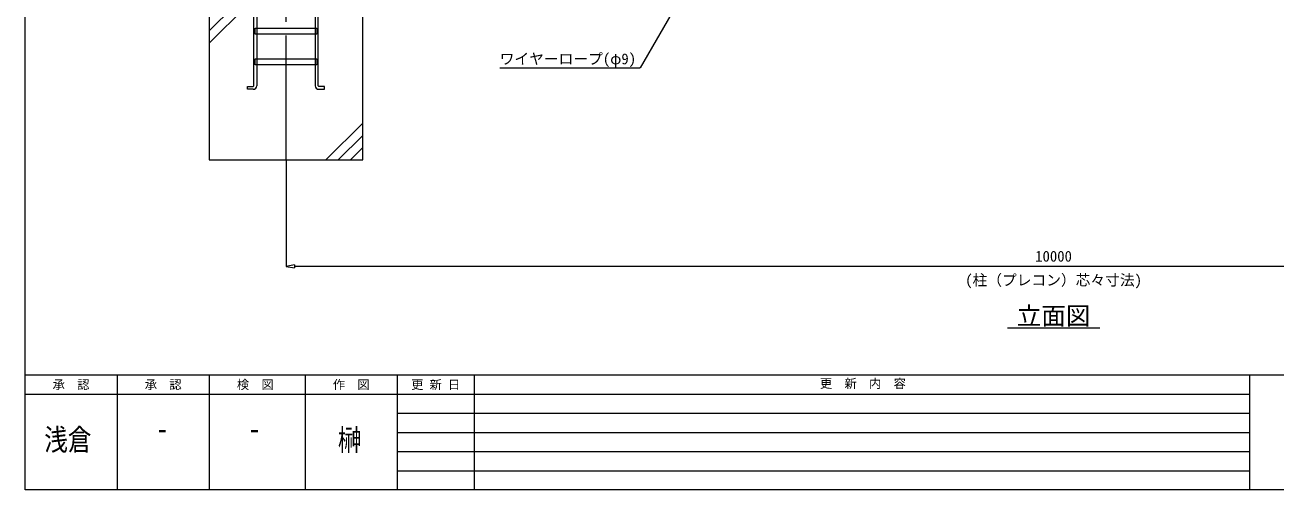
# Model space of a CAD drawing. Units: millimetres, scale not verified. Extents: x -10075 to 10075, y -16938 to 16938.
# Drawn here: x -10075 to -1927, y -16938 to -13909 of the extents above; entities that cross this region are included whole.
import ezdxf
from ezdxf.enums import TextEntityAlignment as Align

# ---------------------------------------------------------------- set-up
doc = ezdxf.new("R2010")
doc.units = ezdxf.units.MM
doc.header["$LTSCALE"] = 90
doc.linetypes.add('CHAIN2', pattern=[12, 9, -1, 1, -1])
doc.linetypes.add('DASHED1', pattern=[1.8, 1.2, -0.6])
for name, color, linetype, lineweight in [('0-A_基礎工事用PCA大', 134, 'Continuous', 18), ('0-B_図面枠', 134, 'Continuous', 18), ('0-C_寸法', 134, 'Continuous', 18), ('1-6_通芯', 134, 'CHAIN2', 18), ('1-B_文字', 134, 'Continuous', 18)]:
    doc.layers.add(name, color=color, linetype=linetype, lineweight=lineweight)
doc.styles.add('ＭＳ ゴシック', font='')
doc.styles.get('ＭＳ ゴシック').set_extended_font_data('MS Gothic')

msp = doc.modelspace()

# ---------------------------------------------------------------- linework, layer by layer
at = {"layer": '0-A_基礎工事用PCA大'}
for p, q in [((-8875.16, -14027.5), (-8635.16, -13787.5)), ((-8875.16, -13947.5), (-8715.16, -13787.5)), ((-8565.63, -13967.5), (-8565.63, -14129.5)), ((-8184.69, -13967.5), (-8184.69, -14129.5)), ((-8565.63, -14167.5), (-8565.63, -14304.5)), ((-8184.69, -14167.5), (-8184.69, -14304.5)), ((-7875.16, -14547.5), (-8115.16, -14787.5)), ((-7875.16, -14627.5), (-8035.16, -14787.5)), ((-7875.16, -14707.5), (-7955.16, -14787.5))]:
    msp.add_line(p, q, dxfattribs=at)
at = {"layer": '0-A_基礎工事用PCA大', "linetype": 'DASHED1'}
for p, q in [((-8565.63, -13929.5), (-8565.63, -13967.5)), ((-8184.69, -13929.5), (-8184.69, -13967.5)), ((-8565.63, -14129.5), (-8565.63, -14167.5)), ((-8184.69, -14129.5), (-8184.69, -14167.5))]:
    msp.add_line(p, q, dxfattribs=at)
at = {"layer": '0-A_基礎工事用PCA大'}
for points in [[(-8584.69, -14304.45), (-8584.69, -13727.5), (-8565.63, -13727.5), (-8565.63, -13929.5)], [(-8165.64, -14304.45), (-8165.64, -13727.5), (-8184.69, -13727.5), (-8184.69, -13929.5)], [(-8588.64, -14327.5), (-8625.64, -14327.5), (-8625.64, -14308.45), (-8588.68, -14308.45)], [(-8161.69, -14327.5), (-8124.69, -14327.5), (-8124.69, -14308.45), (-8161.63, -14308.45)]]:
    msp.add_lwpolyline(points, dxfattribs=at)
for points in [[(-8875.16, -14787.5), (-7875.16, -14787.5), (-7875.16, -13787.5), (-8875.16, -13787.5)], [(-8575.16, -13929.5), (-8175.16, -13929.5), (-8175.16, -13967.5), (-8575.16, -13967.5)], [(-8575.16, -14129.5), (-8175.16, -14129.5), (-8175.16, -14167.5), (-8575.16, -14167.5)]]:
    msp.add_lwpolyline(points, close=True, dxfattribs=at)
for centre, radius, start, end in [((-8588.68, -14304.45), 4, 270, 360), ((-8588.64, -14304.5), 23, 270, 360), ((-8161.69, -14304.5), 23, 180, 270), ((-8161.63, -14304.45), 4, 180, 270)]:
    msp.add_arc(centre, radius, start, end, dxfattribs=at)
at = {"layer": '0-B_図面枠'}
for p, q in [((-10075.16, -16187.5), (10049.84, -16187.5)), ((-9475.16, -16187.5), (-9475.16, -16937.5)), ((-8875.16, -16187.5), (-8875.16, -16937.5)), ((-8250.16, -16187.5), (-8250.16, -16937.5)), ((-7650.16, -16187.5), (-7650.16, -16937.5)), ((-7150.16, -16187.5), (-7150.16, -16937.5)), ((-2100.16, -16187.5), (-2100.16, -16937.5)), ((-10075.16, -16312.5), (-2100.16, -16312.5)), ((-7650.16, -16437.5), (-2100.16, -16437.5)), ((-7650.16, -16562.5), (-2100.16, -16562.5)), ((-7650.16, -16687.5), (-2100.16, -16687.5)), ((-7650.16, -16812.5), (-2100.16, -16812.5))]:
    msp.add_line(p, q, dxfattribs=at)
msp.add_lwpolyline([(-10075.16, -3062.5), (10049.84, -3062.5), (10049.84, -16937.5), (-10075.16, -16937.5)], close=True, dxfattribs=at)
at = {"layer": '0-C_寸法'}
for p, q in [((-8375.16, -14788.5), (-8375.16, -15481.96)), ((-8320.16, -15471.79), (-8375.16, -15480.96)), ((-8375.16, -15480.96), (-8320.16, -15490.13)), ((-8320.16, -15471.79), (-8320.16, -15490.13)), ((1569.84, -15480.96), (-8320.16, -15480.96))]:
    msp.add_line(p, q, dxfattribs=at)
at = {"layer": '1-6_通芯'}
msp.add_line((-8375.16, -14787.5), (-8375.16, -12875.5), dxfattribs=at)
at = {"layer": '1-B_文字'}
for p, q in [((-6983.31, -14187.5), (-6069.85, -14187.5)), ((-3675.16, -15880.96), (-3075.16, -15880.96))]:
    msp.add_line(p, q, dxfattribs=at)
msp.add_lwpolyline([(-5812.24, -13742.5), (-6069.16, -14187.5), (-6069.52, -14187.5)], dxfattribs=at)

# ---------------------------------------------------------------- texts
at = {"layer": '0-B_図面枠', "style": 'ＭＳ ゴシック'}
for s, p in [('検\u3000図', (-8695.16, -16298)), ('作\u3000図', (-8070.16, -16298)), ('更 新 日', (-7560.16, -16298)), ('更\u3000新\u3000内\u3000容', (-4897.53, -16290.32)), ('承\u3000認', (-9895.16, -16298)), ('承\u3000認', (-9295.16, -16298))]:
    msp.add_text(s, height=58.65, dxfattribs=at).set_placement(p, align=Align.BOTTOM_LEFT)
at = {"layer": '0-B_図面枠', "style": 'ＭＳ ゴシック', "width": 0.8}
for s, p in [('浅倉', (-9949.71, -16722.18)), ('榊', (-8037.43, -16723.89)), ('-', (-9218.8, -16651.02)), ('-', (-8618.8, -16651.02))]:
    msp.add_text(s, height=140.8, dxfattribs=at).set_placement(p, align=Align.BOTTOM_LEFT)
at = {"layer": '0-C_寸法', "style": 'ＭＳ ゴシック'}
for s, p in [('10000', (-3495.16, -15471.06)), ('(柱（プレコン）芯々寸法)', (-3951.16, -15626.56))]:
    msp.add_text(s, height=70.38, dxfattribs=at).set_placement(p, align=Align.BOTTOM_LEFT)
at = {"layer": '1-B_文字', "style": 'ＭＳ ゴシック'}
for s, height, p in [('ワイヤーロープ(φ9)', 70.38, (-6983.31, -14185.21)), ('立面図', 117.3, (-3615.16, -15896.96))]:
    msp.add_text(s, height=height, dxfattribs=at).set_placement(p, align=Align.BOTTOM_LEFT)

doc.saveas('drawing.dxf')
